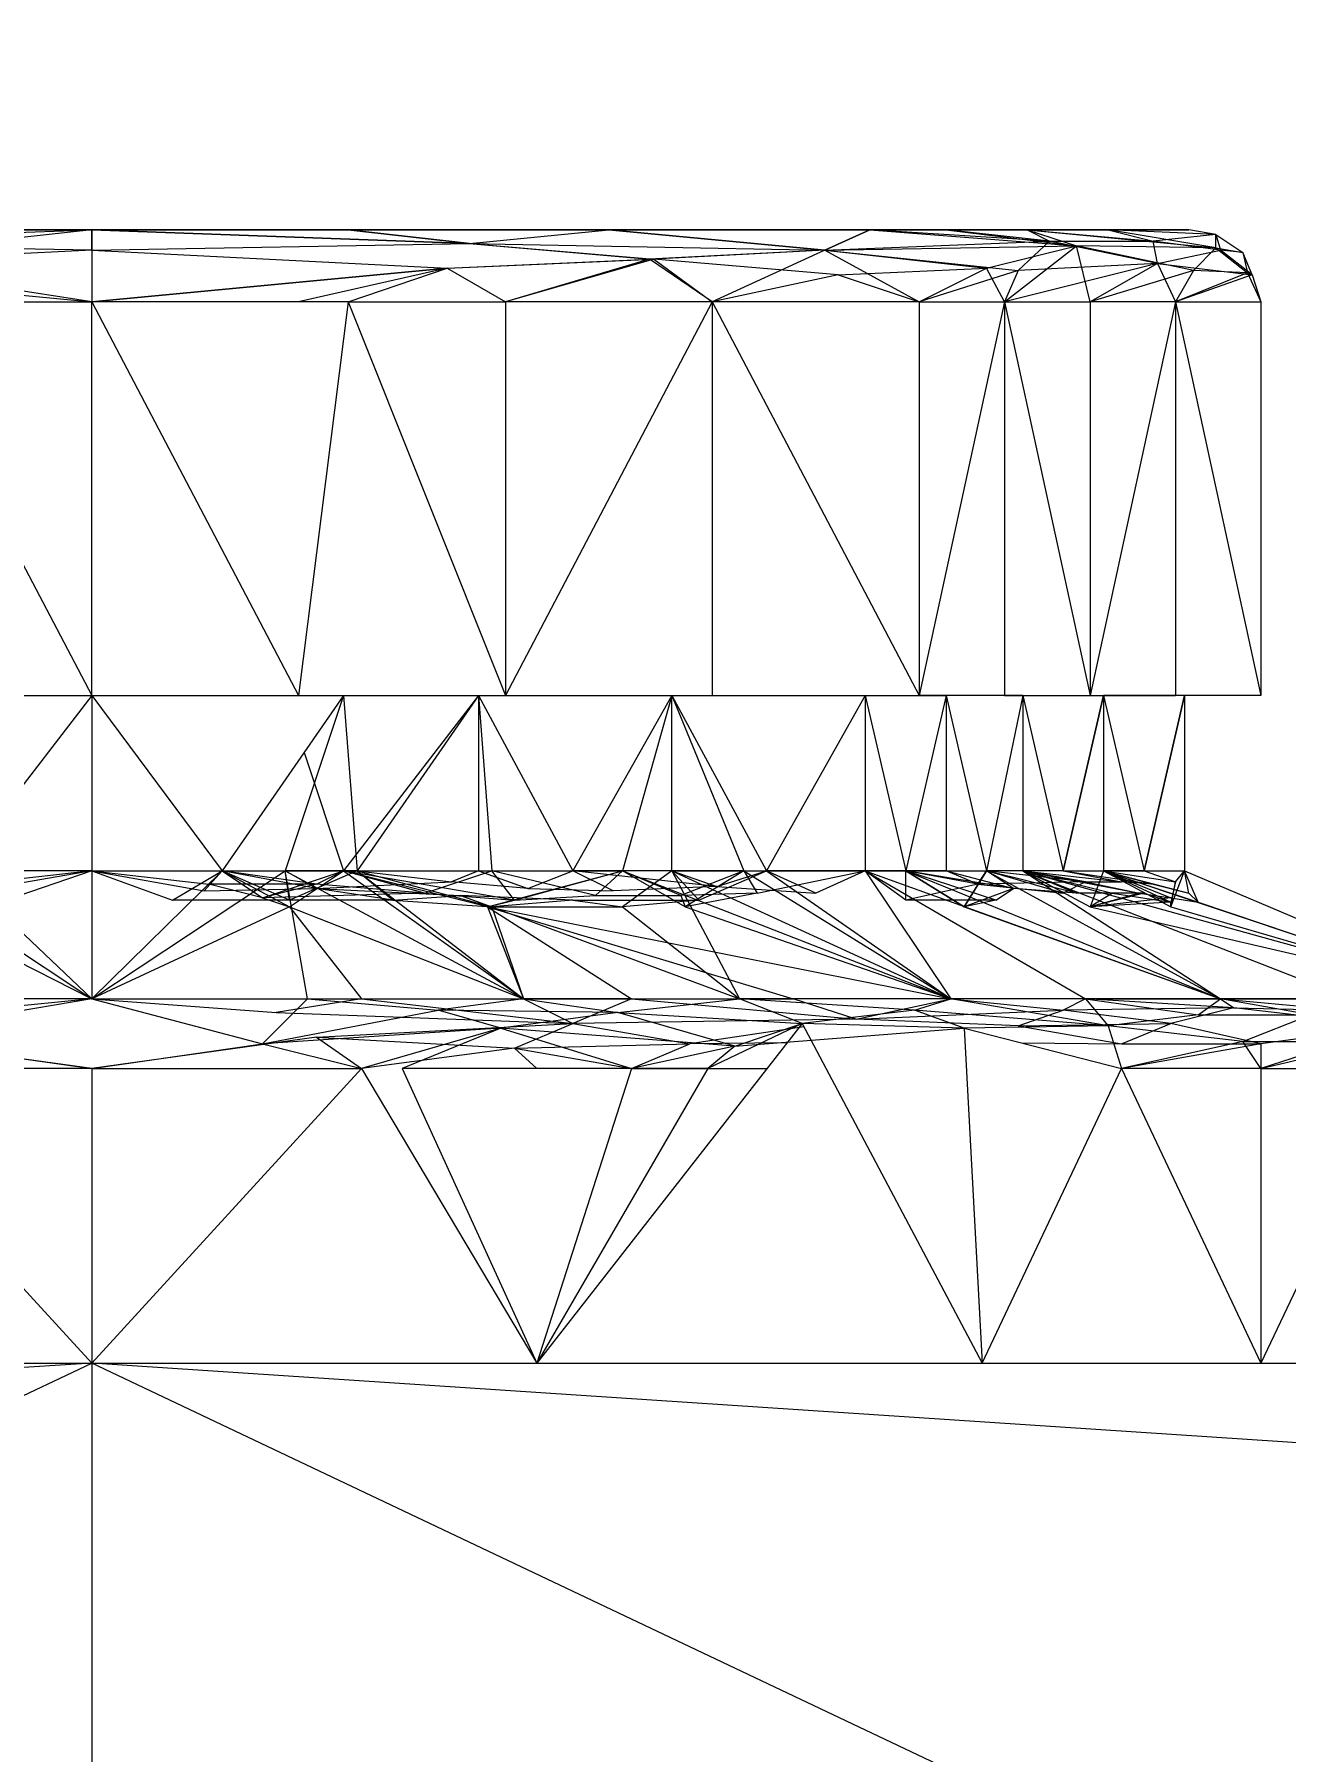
# Model space of a CAD drawing. Header units: inches. Extents: x 21806 to 26875, y -23174 to -20350.
# Drawn here: x 25503.502 to 25504.317, y -22400.384 to -22399.266 of the extents above; entities that cross this region are included whole.
import ezdxf

# ---------------------------------------------------------------- set-up
doc = ezdxf.new("R2010")
doc.units = ezdxf.units.IN
doc.header["$MEASUREMENT"] = 0
for name, color, linetype, lineweight in [('A-ANNO-DIMS', 211, 'Continuous', 9), ('A-ANNO-DIMS-128', 211, 'Continuous', 9), ('A-GENM', 13, 'Continuous', 9)]:
    doc.layers.add(name, color=color, linetype=linetype, lineweight=lineweight)
doc.styles.add('Arial', font='arial.ttf', dxfattribs={"height": 11.802395})
doc.dimstyles.new('Linear_-_3_32__Arial_3', dxfattribs={"dimscale": 12, "dimtxt": 12, "dimasz": 1.333333, "dimexe": 1, "dimexo": 0.666667, "dimgap": 0.666667, "dimtad": 1, "dimdec": 0, "dimzin": 1, "dimdsep": 46, "dimlunit": 4, "dimtxsty": 'Arial', "dimblk1": 'OBLIQUE', "dimblk2": 'OBLIQUE', "dimsah": 1, "dimcen": 0.09, "dimdle": 1, "dimazin": 0, "dimtfac": 1, "dimtdec": 4, "dimtix": 1, "dimtmove": 0, "dimatfit": 3, "dimfxl": 1, "dimtvp": 1, "dimtfill": 1, "dimfrac": 2, "dimtolj": 1, "dimtzin": 0, "dimarcsym": 2})

# ---------------------------------------------------------------- blocks, each defined once
blk = doc.blocks.new('Drinking_Founta_Floor Plan0')
at = {"layer": 'A-GENM'}
for p, q in [((7.2857, 30.9179), (8.0005, 30.9179)), ((7.3355, 30.9179), (8.0005, 30.9179)), ((8.0005, 30.9179), (7.3355, 30.9179)), ((8.0005, 30.9179), (7.3882, 30.9179)), ((8.0005, 30.9179), (7.3882, 30.9179)), ((7.4409, 30.9179), (8.0005, 30.9179)), ((8.0005, 30.9179), (7.4409, 30.9179)), ((7.4937, 30.9179), (8.0005, 30.9179)), ((7.4937, 30.9179), (8.0005, 30.9179)), ((7.6636, 30.9179), (8.0005, 30.9179)), ((8.0005, 30.9179), (7.6636, 30.9179)), ((7.7544, 30.9091), (8.0005, 30.9179)), ((8.0005, 30.9179), (7.7691, 30.893)), ((7.8306, 30.9179), (8.0005, 30.9179)), ((8.0005, 30.9179), (7.8306, 30.9179)), ((7.8306, 30.9179), (8.0005, 30.9179)), ((7.8306, 30.9179), (8.0005, 30.9179)), ((8.0005, 30.9179), (8.1675, 30.9179)), ((8.1675, 30.9179), (8.0005, 30.9179)), ((8.0005, 30.9179), (8.0005, 30.9047)), ((8.0005, 30.9179), (8.2466, 30.9091)), ((8.0005, 30.9047), (8.0005, 30.9179)), ((8.6099, 30.9179), (8.0005, 30.9179)), ((8.1675, 30.9179), (8.0005, 30.9179)), ((8.2466, 30.9091), (8.0005, 30.9179)), ((8.3374, 30.9179), (8.0005, 30.9179)), ((8.5073, 30.9179), (8.0005, 30.9179)), ((8.1675, 30.9179), (8.0005, 30.9179)), ((8.5571, 30.9179), (8.0005, 30.9179)), ((8.6099, 30.9179), (8.0005, 30.9179)), ((8.6626, 30.9179), (8.0005, 30.9179)), ((8.0005, 30.9179), (8.5073, 30.9179)), ((8.0005, 30.9179), (8.5571, 30.9179)), ((8.0005, 30.9179), (8.7153, 30.9179)), ((8.0005, 30.9179), (8.3374, 30.9179)), ((8.0005, 30.9179), (8.6626, 30.9179)), ((8.1675, 30.9179), (8.3374, 30.9179)), ((8.1675, 30.9179), (8.3374, 30.9179)), ((8.1675, 30.9179), (8.2466, 30.9091)), ((8.2466, 30.9091), (8.1675, 30.9179)), ((8.2466, 30.9091), (8.3374, 30.9179)), ((8.2466, 30.9091), (8.3374, 30.9179)), ((8.3374, 30.9179), (8.5073, 30.9179)), ((8.5073, 30.9179), (8.3374, 30.9179)), ((8.3374, 30.9179), (8.478, 30.9047)), ((8.478, 30.9047), (8.3374, 30.9179)), ((8.5073, 30.9179), (8.478, 30.9047)), ((8.478, 30.9047), (8.5073, 30.9179)), ((8.5073, 30.9179), (8.5571, 30.9179)), ((8.5073, 30.9179), (8.5571, 30.9179)), ((8.5073, 30.9179), (8.6421, 30.9076)), ((8.6245, 30.9105), (8.5073, 30.9179)), ((8.6099, 30.9179), (8.5571, 30.9179)), ((8.6099, 30.9179), (8.5571, 30.9179)), ((8.5571, 30.9179), (8.6421, 30.9076)), ((8.6245, 30.9105), (8.5571, 30.9179)), ((8.6099, 30.9179), (8.6626, 30.9179)), ((8.6099, 30.9179), (8.6626, 30.9179)), ((8.6099, 30.9179), (8.7329, 30.9061)), ((8.6099, 30.9179), (8.6421, 30.9076)), ((8.6099, 30.9179), (8.6245, 30.9105)), ((8.6099, 30.9179), (8.6919, 30.9105)), ((8.7329, 30.9149), (8.6626, 30.9179)), ((8.7153, 30.9179), (8.6626, 30.9179)), ((8.6626, 30.9179), (8.7153, 30.9179)), ((8.7329, 30.9061), (8.6626, 30.9179)), ((8.7329, 30.9149), (8.6626, 30.9179)), ((8.6626, 30.9179), (8.6919, 30.9105)), ((8.7329, 30.9149), (8.6919, 30.9105)), ((8.7329, 30.9149), (8.7153, 30.9179)), ((8.7329, 30.9149), (8.7505, 30.9032)), ((8.7329, 30.9061), (8.7329, 30.9149)), ((8.7329, 30.9149), (8.7359, 30.9047)), ((8.0005, 30.9047), (7.7544, 30.9091)), ((8.0005, 30.871), (7.7544, 30.9091)), ((8.0005, 30.9047), (7.7691, 30.893)), ((8.0005, 30.9047), (8.2466, 30.9091)), ((8.0005, 30.9047), (8.2466, 30.9091)), ((8.0005, 30.9047), (8.232, 30.893)), ((8.0005, 30.9047), (8.232, 30.893)), ((8.0005, 30.9047), (8.0005, 30.871)), ((8.0005, 30.9047), (8.0005, 30.871)), ((8.2466, 30.9091), (8.3638, 30.8988)), ((8.2466, 30.9091), (8.3667, 30.8988)), ((8.2466, 30.9091), (8.478, 30.9047)), ((8.2466, 30.9091), (8.478, 30.9047)), ((8.478, 30.9047), (8.3638, 30.8988)), ((8.478, 30.9047), (8.3667, 30.8988)), ((8.478, 30.9047), (8.4048, 30.871)), ((8.478, 30.9047), (8.6245, 30.9105)), ((8.478, 30.9047), (8.6421, 30.9076)), ((8.478, 30.9047), (8.5835, 30.893)), ((8.478, 30.9047), (8.604, 30.8915)), ((8.478, 30.9047), (8.5396, 30.871)), ((8.5835, 30.893), (8.6421, 30.9076)), ((8.5952, 30.871), (8.6421, 30.9076)), ((8.604, 30.8915), (8.6245, 30.9105)), ((8.6948, 30.8959), (8.6245, 30.9105)), ((8.6245, 30.9105), (8.6919, 30.9105)), ((8.7329, 30.9061), (8.6421, 30.9076)), ((8.7183, 30.8915), (8.6421, 30.9076)), ((8.6509, 30.871), (8.6421, 30.9076)), ((8.6948, 30.8959), (8.6919, 30.9105)), ((8.7359, 30.9047), (8.6919, 30.9105)), ((8.6948, 30.8959), (8.7359, 30.9047)), ((8.7329, 30.9061), (8.7183, 30.8915)), ((8.7329, 30.9061), (8.7505, 30.9032)), ((8.7329, 30.9061), (8.7534, 30.89)), ((8.7564, 30.8886), (8.7359, 30.9047)), ((8.7505, 30.9032), (8.7359, 30.9047)), ((8.7564, 30.8886), (8.7505, 30.9032)), ((8.7505, 30.9032), (8.7534, 30.89)), ((7.7691, 30.893), (8.0005, 30.871)), ((8.0005, 30.871), (8.232, 30.893)), ((8.232, 30.893), (8.0005, 30.871)), ((8.232, 30.893), (8.1353, 30.871)), ((8.1675, 30.871), (8.232, 30.893)), ((8.1675, 30.871), (8.232, 30.893)), ((8.232, 30.893), (8.3667, 30.8988)), ((8.232, 30.893), (8.3638, 30.8988)), ((8.232, 30.893), (8.27, 30.871)), ((8.232, 30.893), (8.27, 30.871)), ((8.3638, 30.8988), (8.27, 30.871)), ((8.3667, 30.8988), (8.27, 30.871)), ((8.4048, 30.871), (8.3638, 30.8988)), ((8.4868, 30.8886), (8.3667, 30.8988)), ((8.3667, 30.8988), (8.4048, 30.871)), ((8.4868, 30.8886), (8.5835, 30.893)), ((8.5396, 30.871), (8.5835, 30.893)), ((8.604, 30.8915), (8.5396, 30.871)), ((8.5952, 30.871), (8.5835, 30.893)), ((8.6948, 30.8959), (8.5952, 30.871)), ((8.604, 30.8915), (8.5952, 30.871)), ((8.6948, 30.8959), (8.604, 30.8915)), ((8.6948, 30.8959), (8.6509, 30.871)), ((8.7183, 30.8915), (8.6509, 30.871)), ((8.6948, 30.8959), (8.7564, 30.8886)), ((8.6948, 30.8959), (8.7066, 30.871)), ((8.7183, 30.8915), (8.7066, 30.871)), ((8.7534, 30.89), (8.7183, 30.8915)), ((8.4868, 30.8886), (8.4048, 30.871)), ((8.4868, 30.8886), (8.5396, 30.871)), ((8.7534, 30.89), (8.7066, 30.871)), ((8.7564, 30.8886), (8.7066, 30.871)), ((8.7564, 30.8886), (8.7534, 30.89)), ((8.7534, 30.89), (8.7622, 30.871)), ((8.7564, 30.8886), (8.7622, 30.871)), ((7.8657, 30.871), (8.0005, 30.6146)), ((7.8657, 30.871), (8.0005, 30.871)), ((8.1675, 30.871), (8.0005, 30.871)), ((8.0005, 30.6146), (8.0005, 30.871)), ((8.0005, 30.871), (8.1353, 30.6146)), ((8.1675, 30.871), (8.1353, 30.6146)), ((8.1675, 30.871), (8.27, 30.871)), ((8.1675, 30.871), (8.27, 30.6146)), ((8.4048, 30.871), (8.27, 30.871)), ((8.4048, 30.871), (8.27, 30.6146)), ((8.27, 30.871), (8.27, 30.6146)), ((8.5396, 30.871), (8.4048, 30.871)), ((8.4048, 30.871), (8.4048, 30.6146)), ((8.4048, 30.871), (8.5396, 30.6146)), ((8.5396, 30.871), (8.5952, 30.871)), ((8.5396, 30.871), (8.5396, 30.6146)), ((8.5952, 30.871), (8.5396, 30.6146)), ((8.5952, 30.871), (8.6509, 30.871)), ((8.5952, 30.871), (8.5952, 30.6146)), ((8.5952, 30.871), (8.6509, 30.6146)), ((8.7066, 30.871), (8.6509, 30.871)), ((8.7066, 30.871), (8.6509, 30.6146)), ((8.6509, 30.871), (8.6509, 30.6146)), ((8.7066, 30.871), (8.7622, 30.871)), ((8.7066, 30.871), (8.7622, 30.6146)), ((8.7066, 30.871), (8.7066, 30.6146)), ((8.7622, 30.871), (8.7622, 30.6146)), ((7.8306, 30.6146), (8.0005, 30.6146)), ((8.0005, 30.6146), (7.9126, 30.5004)), ((8.0005, 30.6146), (8.1353, 30.6146)), ((8.0005, 30.6146), (8.0005, 30.5004)), ((8.0005, 30.6146), (8.0005, 30.5004)), ((8.0005, 30.6146), (8.0855, 30.5004)), ((8.1646, 30.6146), (8.0855, 30.5004)), ((8.1646, 30.6146), (8.1265, 30.5004)), ((8.1353, 30.6146), (8.27, 30.6146)), ((8.1646, 30.6146), (8.1734, 30.5004)), ((8.2525, 30.6146), (8.1646, 30.5004)), ((8.2525, 30.6146), (8.1734, 30.5004)), ((8.2525, 30.6146), (8.2525, 30.5004)), ((8.2525, 30.6146), (8.314, 30.5004)), ((8.2525, 30.6146), (8.2612, 30.5004)), ((8.27, 30.6146), (8.4048, 30.6146)), ((8.3784, 30.6146), (8.314, 30.5004)), ((8.3784, 30.6146), (8.3462, 30.5004)), ((8.3784, 30.6146), (8.4253, 30.5004)), ((8.3784, 30.5004), (8.3784, 30.6146)), ((8.3784, 30.6146), (8.44, 30.5004)), ((8.4048, 30.6146), (8.5396, 30.6146)), ((8.5044, 30.6146), (8.44, 30.5004)), ((8.5044, 30.6146), (8.5571, 30.6146)), ((8.5044, 30.6146), (8.5308, 30.5004)), ((8.5044, 30.6146), (8.5044, 30.5004)), ((8.5044, 30.6146), (8.5044, 30.5004)), ((8.5044, 30.6146), (8.5308, 30.5004)), ((8.5571, 30.6146), (8.5308, 30.5004)), ((8.5571, 30.6146), (8.5308, 30.5004)), ((8.5952, 30.6146), (8.5396, 30.6146)), ((8.607, 30.6146), (8.5571, 30.6146)), ((8.5571, 30.6146), (8.5571, 30.5004)), ((8.5571, 30.6146), (8.5835, 30.5004)), ((8.5571, 30.6146), (8.5571, 30.5004)), ((8.5571, 30.6146), (8.5835, 30.5004)), ((8.607, 30.6146), (8.5835, 30.5004)), ((8.607, 30.6146), (8.5835, 30.5004)), ((8.5952, 30.6146), (8.6509, 30.6146)), ((8.607, 30.6146), (8.6597, 30.6146)), ((8.607, 30.6146), (8.6333, 30.5004)), ((8.607, 30.6146), (8.607, 30.5004)), ((8.607, 30.6146), (8.6333, 30.5004)), ((8.607, 30.6146), (8.607, 30.5004)), ((8.6597, 30.6146), (8.6333, 30.5004)), ((8.6333, 30.5004), (8.6597, 30.6146)), ((8.6509, 30.6146), (8.7066, 30.6146)), ((8.7124, 30.6146), (8.6597, 30.6146)), ((8.6597, 30.6146), (8.6597, 30.5004)), ((8.6597, 30.6146), (8.6861, 30.5004)), ((8.6597, 30.6146), (8.6861, 30.5004)), ((8.6597, 30.6146), (8.6597, 30.5004)), ((8.6861, 30.5004), (8.7124, 30.6146)), ((8.7124, 30.6146), (8.6861, 30.5004)), ((8.7622, 30.6146), (8.7066, 30.6146)), ((8.7622, 30.6146), (8.7066, 30.6146)), ((8.7124, 30.6146), (8.7124, 30.5004)), ((8.1389, 30.5775), (8.1646, 30.5004)), ((7.8745, 30.5004), (8.0005, 30.4169)), ((8.0005, 30.5004), (7.9126, 30.5004)), ((8.0005, 30.5004), (7.9126, 30.5004)), ((8.0005, 30.5004), (7.9126, 30.5004)), ((7.9126, 30.5004), (8.0005, 30.4169)), ((8.0005, 30.5004), (7.9126, 30.5004)), ((7.9126, 30.5004), (8.0005, 30.4169)), ((8.0005, 30.5004), (7.9243, 30.4916)), ((8.0005, 30.5004), (7.9243, 30.4872)), ((8.0005, 30.5004), (7.9448, 30.4813)), ((8.0005, 30.5004), (8.0737, 30.4872)), ((8.0005, 30.5004), (8.0532, 30.4813)), ((8.0005, 30.5004), (8.0855, 30.5004)), ((8.0005, 30.5004), (8.0767, 30.4916)), ((8.0005, 30.5004), (8.0855, 30.5004)), ((8.0005, 30.5004), (8.0855, 30.5004)), ((8.0005, 30.5004), (8.0005, 30.4169)), ((8.0005, 30.5004), (8.0855, 30.5004)), ((8.0005, 30.5004), (8.0005, 30.4169)), ((8.0855, 30.5004), (8.0005, 30.4169)), ((8.0005, 30.4169), (8.0855, 30.5004)), ((8.0005, 30.4169), (8.1265, 30.5004)), ((8.0532, 30.4813), (8.0855, 30.5004)), ((8.0737, 30.4872), (8.0855, 30.5004)), ((8.0855, 30.5004), (8.0767, 30.4916)), ((8.0855, 30.5004), (8.1118, 30.4828)), ((8.0855, 30.5004), (8.1294, 30.4769)), ((8.0855, 30.5004), (8.1265, 30.5004)), ((8.147, 30.4916), (8.0855, 30.5004)), ((8.0855, 30.5004), (8.1646, 30.5004)), ((8.1294, 30.4813), (8.0855, 30.5004)), ((8.147, 30.4887), (8.0855, 30.5004)), ((8.0855, 30.5004), (8.1265, 30.5004)), ((8.1118, 30.4828), (8.1646, 30.5004)), ((8.1734, 30.5004), (8.1265, 30.5004)), ((8.1734, 30.5004), (8.1265, 30.5004)), ((8.1294, 30.4813), (8.1265, 30.5004)), ((8.147, 30.4887), (8.1265, 30.5004)), ((8.1411, 30.4169), (8.1265, 30.5004)), ((8.1265, 30.5004), (8.2818, 30.4169)), ((8.1734, 30.5004), (8.1294, 30.4813)), ((8.1294, 30.4769), (8.1646, 30.5004)), ((8.1734, 30.5004), (8.147, 30.4887)), ((8.147, 30.4916), (8.1646, 30.5004)), ((8.2759, 30.4813), (8.1646, 30.5004)), ((8.2173, 30.4857), (8.1646, 30.5004)), ((8.2173, 30.4857), (8.1646, 30.5004)), ((8.2583, 30.4769), (8.1646, 30.5004)), ((8.1646, 30.5004), (8.2612, 30.5004)), ((8.1646, 30.5004), (8.2818, 30.4169)), ((8.1734, 30.5004), (8.2612, 30.4769)), ((8.1734, 30.5004), (8.2525, 30.5004)), ((8.1734, 30.5004), (8.1968, 30.4813)), ((8.1734, 30.5004), (8.2349, 30.4931)), ((8.1734, 30.5004), (8.2818, 30.4169)), ((8.2173, 30.4857), (8.2612, 30.5004)), ((8.2525, 30.5004), (8.2349, 30.4931)), ((8.2525, 30.5004), (8.2847, 30.4887)), ((8.2525, 30.5004), (8.314, 30.5004)), ((8.2583, 30.4769), (8.3462, 30.5004)), ((8.2759, 30.4813), (8.2612, 30.5004)), ((8.3286, 30.4843), (8.2612, 30.5004)), ((8.2612, 30.5004), (8.3462, 30.5004)), ((8.2759, 30.4813), (8.3462, 30.5004)), ((8.2847, 30.4887), (8.314, 30.5004)), ((8.3784, 30.5004), (8.314, 30.5004)), ((8.4077, 30.4901), (8.314, 30.5004)), ((8.3403, 30.4872), (8.314, 30.5004)), ((8.3286, 30.4843), (8.3462, 30.5004)), ((8.3286, 30.4843), (8.3462, 30.5004)), ((8.3784, 30.5004), (8.3462, 30.4769)), ((8.3843, 30.4843), (8.3462, 30.5004)), ((8.3872, 30.4769), (8.3462, 30.5004)), ((8.3462, 30.5004), (8.5601, 30.4169)), ((8.4253, 30.5004), (8.3462, 30.5004)), ((8.3843, 30.4843), (8.3462, 30.5004)), ((8.3784, 30.5004), (8.44, 30.5004)), ((8.3784, 30.5004), (8.4077, 30.4901)), ((8.3784, 30.5004), (8.396, 30.4813)), ((8.3784, 30.5004), (8.44, 30.5004)), ((8.3784, 30.5004), (8.5601, 30.4169)), ((8.3784, 30.5004), (8.4224, 30.4169)), ((8.4253, 30.5004), (8.3843, 30.4843)), ((8.4253, 30.5004), (8.3872, 30.4769)), ((8.396, 30.4813), (8.44, 30.5004)), ((8.4077, 30.4901), (8.44, 30.5004)), ((8.4253, 30.5004), (8.5044, 30.5004)), ((8.4253, 30.5004), (8.5044, 30.5004)), ((8.4253, 30.5004), (8.4341, 30.4857)), ((8.4253, 30.5004), (8.5601, 30.4169)), ((8.4341, 30.4857), (8.5044, 30.5004)), ((8.5044, 30.5004), (8.44, 30.5004)), ((8.5044, 30.5004), (8.44, 30.5004)), ((8.4722, 30.4857), (8.44, 30.5004)), ((8.44, 30.5004), (8.5601, 30.4169)), ((8.5044, 30.5004), (8.4722, 30.4857)), ((8.5308, 30.4813), (8.5044, 30.5004)), ((8.5308, 30.5004), (8.5044, 30.5004)), ((8.5044, 30.5004), (8.648, 30.4169)), ((8.5044, 30.5004), (8.5308, 30.5004)), ((8.5044, 30.5004), (8.5601, 30.4169)), ((8.5044, 30.5004), (8.7359, 30.4169)), ((8.5308, 30.5004), (8.5044, 30.5004)), ((8.5044, 30.5004), (8.7359, 30.4169)), ((8.5044, 30.5004), (8.648, 30.4169)), ((8.5044, 30.5004), (8.5601, 30.4169)), ((8.5894, 30.4813), (8.5308, 30.5004)), ((8.5777, 30.4916), (8.5308, 30.5004)), ((8.6011, 30.4887), (8.5308, 30.5004)), ((8.5894, 30.4813), (8.5308, 30.5004)), ((8.5777, 30.4916), (8.5308, 30.5004)), ((8.5308, 30.5004), (8.5689, 30.4769)), ((8.5308, 30.5004), (8.7359, 30.4169)), ((8.5308, 30.4813), (8.5308, 30.5004)), ((8.5689, 30.4769), (8.5308, 30.5004)), ((8.5308, 30.5004), (8.7359, 30.4169)), ((8.5571, 30.5004), (8.5308, 30.5004)), ((8.5308, 30.4813), (8.5308, 30.5004)), ((8.5308, 30.5004), (8.5571, 30.5004)), ((8.5571, 30.5004), (8.6011, 30.4887)), ((8.5571, 30.5004), (8.5835, 30.5004)), ((8.5777, 30.4916), (8.5571, 30.5004)), ((8.5571, 30.5004), (8.5835, 30.5004)), ((8.5835, 30.5004), (8.5689, 30.4769)), ((8.5689, 30.4769), (8.5835, 30.5004)), ((8.5777, 30.4916), (8.5835, 30.5004)), ((8.5777, 30.4916), (8.5835, 30.5004)), ((8.607, 30.5004), (8.5835, 30.5004)), ((8.607, 30.5004), (8.5835, 30.5004)), ((8.607, 30.5004), (8.5835, 30.5004)), ((8.648, 30.4931), (8.5835, 30.5004)), ((8.648, 30.4931), (8.5835, 30.5004)), ((8.607, 30.5004), (8.5835, 30.5004)), ((8.6421, 30.4857), (8.5835, 30.5004)), ((8.6421, 30.4857), (8.5835, 30.5004)), ((8.6333, 30.4857), (8.5835, 30.5004)), ((8.6011, 30.4887), (8.5835, 30.5004)), ((8.6011, 30.4887), (8.5835, 30.5004)), ((8.5835, 30.5004), (8.7359, 30.4169)), ((8.5835, 30.5004), (8.7359, 30.4169)), ((8.6333, 30.5004), (8.607, 30.5004)), ((8.607, 30.5004), (8.6509, 30.4769)), ((8.607, 30.5004), (8.6655, 30.4857)), ((8.607, 30.5004), (8.6655, 30.4857)), ((8.607, 30.5004), (8.6509, 30.4769)), ((8.607, 30.5004), (8.9087, 30.4169)), ((8.648, 30.4931), (8.607, 30.5004)), ((8.607, 30.5004), (8.6509, 30.4769)), ((8.607, 30.5004), (8.9087, 30.4169)), ((8.6333, 30.5004), (8.607, 30.5004)), ((8.607, 30.5004), (8.6421, 30.4857)), ((8.607, 30.5004), (8.6421, 30.4857)), ((8.607, 30.5004), (8.8208, 30.4169)), ((8.607, 30.5004), (8.7359, 30.4169)), ((8.648, 30.4931), (8.607, 30.5004)), ((8.607, 30.5004), (8.6831, 30.4857)), ((8.607, 30.5004), (8.6714, 30.4931)), ((8.607, 30.5004), (8.7359, 30.4169)), ((8.607, 30.5004), (8.8208, 30.4169)), ((8.6333, 30.5004), (8.6597, 30.5004)), ((8.6333, 30.5004), (8.6597, 30.5004)), ((8.6333, 30.5004), (8.6919, 30.4916)), ((8.6333, 30.5004), (8.6714, 30.4931)), ((8.6597, 30.5004), (8.6509, 30.4769)), ((8.6597, 30.5004), (8.6509, 30.4769)), ((8.6597, 30.5004), (8.6509, 30.4769)), ((8.6597, 30.5004), (8.6861, 30.5004)), ((8.6597, 30.5004), (8.7036, 30.4828)), ((8.6597, 30.5004), (8.7153, 30.4857)), ((8.6861, 30.5004), (8.6597, 30.5004)), ((8.6597, 30.5004), (8.7036, 30.4769)), ((8.6597, 30.5004), (8.7212, 30.4799)), ((8.6597, 30.5004), (8.9087, 30.4169)), ((8.6597, 30.5004), (8.9087, 30.4169)), ((8.6597, 30.5004), (8.7036, 30.4769)), ((8.6597, 30.5004), (8.7066, 30.4931)), ((8.6597, 30.5004), (8.7036, 30.4799)), ((8.6597, 30.5004), (8.9087, 30.4169)), ((8.6597, 30.5004), (8.9087, 30.4169)), ((8.6597, 30.5004), (8.6919, 30.4916)), ((8.6597, 30.5004), (8.9087, 30.4169)), ((8.6597, 30.5004), (8.7036, 30.4799)), ((8.6597, 30.5004), (8.9087, 30.4169)), ((8.6861, 30.5004), (8.7124, 30.5004)), ((8.6861, 30.5004), (8.7066, 30.4931)), ((8.6861, 30.5004), (8.7124, 30.5004)), ((8.7036, 30.4769), (8.7124, 30.5004)), ((8.7066, 30.4931), (8.7124, 30.5004)), ((8.7153, 30.4857), (8.7124, 30.5004)), ((8.7124, 30.5004), (8.9087, 30.4169)), ((8.7212, 30.4799), (8.7124, 30.5004)), ((7.854, 30.4916), (8.0005, 30.4169)), ((8.0737, 30.4872), (8.147, 30.4887)), ((8.1118, 30.4828), (8.0767, 30.4916)), ((8.147, 30.4916), (8.0767, 30.4916)), ((8.147, 30.4916), (8.1118, 30.4828)), ((8.147, 30.4887), (8.2349, 30.4931)), ((8.2173, 30.4857), (8.147, 30.4916)), ((8.1968, 30.4813), (8.147, 30.4887)), ((8.147, 30.4887), (8.2407, 30.4843)), ((8.2847, 30.4887), (8.2349, 30.4931)), ((8.2847, 30.4887), (8.3403, 30.4872)), ((8.4077, 30.4901), (8.3403, 30.4872)), ((8.4077, 30.4901), (8.4722, 30.4857)), ((8.5777, 30.4916), (8.5308, 30.4813)), ((8.5777, 30.4916), (8.5689, 30.4769)), ((8.6011, 30.4887), (8.5689, 30.4769)), ((8.648, 30.4931), (8.5777, 30.4916)), ((8.5777, 30.4916), (8.6333, 30.4857)), ((8.5894, 30.4813), (8.6011, 30.4887)), ((8.6421, 30.4857), (8.6011, 30.4887)), ((8.648, 30.4931), (8.6333, 30.4857)), ((8.648, 30.4931), (8.6831, 30.4857)), ((8.648, 30.4931), (8.6714, 30.4931)), ((8.6919, 30.4916), (8.6714, 30.4931)), ((8.6919, 30.4916), (8.7153, 30.4857)), ((8.7036, 30.4769), (8.7066, 30.4931)), ((8.7066, 30.4931), (8.7036, 30.4799)), ((8.1294, 30.4813), (8.0532, 30.4813)), ((8.2173, 30.4857), (8.1118, 30.4828)), ((8.1118, 30.4828), (8.1294, 30.4769)), ((8.1968, 30.4813), (8.1294, 30.4813)), ((8.1968, 30.4813), (8.2407, 30.4843)), ((8.1968, 30.4813), (8.2612, 30.4769)), ((8.2173, 30.4857), (8.2759, 30.4813)), ((8.314, 30.4813), (8.2407, 30.4843)), ((8.2407, 30.4843), (8.2612, 30.4769)), ((8.2583, 30.4769), (8.2759, 30.4813)), ((8.314, 30.4813), (8.2612, 30.4769)), ((8.2759, 30.4813), (8.3286, 30.4843)), ((8.314, 30.4813), (8.396, 30.4813)), ((8.314, 30.4813), (8.3462, 30.4769)), ((8.3286, 30.4843), (8.3843, 30.4843)), ((8.396, 30.4813), (8.3462, 30.4769)), ((8.4341, 30.4857), (8.3843, 30.4843)), ((8.3843, 30.4843), (8.3872, 30.4769)), ((8.4341, 30.4857), (8.3872, 30.4769)), ((8.5894, 30.4813), (8.5308, 30.4813)), ((8.5894, 30.4813), (8.5689, 30.4769)), ((8.6655, 30.4857), (8.6421, 30.4857)), ((8.6861, 30.4857), (8.6509, 30.4769)), ((8.6655, 30.4857), (8.6509, 30.4769)), ((8.6655, 30.4857), (8.6509, 30.4769)), ((8.6831, 30.4857), (8.6509, 30.4769)), ((8.7036, 30.4828), (8.6509, 30.4769)), ((8.7036, 30.4799), (8.6509, 30.4769)), ((8.7036, 30.4799), (8.6509, 30.4769)), ((8.6861, 30.4857), (8.6655, 30.4857)), ((8.6655, 30.4857), (8.7036, 30.4799)), ((8.6831, 30.4857), (8.7036, 30.4828)), ((8.6861, 30.4857), (8.7036, 30.4799)), ((8.7036, 30.4828), (8.7212, 30.4799)), ((8.7036, 30.4769), (8.7036, 30.4799)), ((8.7153, 30.4857), (8.7212, 30.4799)), ((8.7212, 30.4799), (8.9087, 30.4169)), ((8.1294, 30.4769), (8.0005, 30.4169)), ((8.1294, 30.4769), (8.1763, 30.4169)), ((8.1294, 30.4769), (8.2818, 30.4169)), ((8.2583, 30.4769), (8.3521, 30.4169)), ((8.2583, 30.4769), (8.2818, 30.4169)), ((8.2583, 30.4769), (8.5601, 30.4169)), ((8.2583, 30.4769), (8.4575, 30.4169)), ((8.2612, 30.4769), (8.3462, 30.4769)), ((8.2612, 30.4769), (8.2818, 30.4169)), ((8.2612, 30.4769), (8.4224, 30.4169)), ((8.3462, 30.4769), (8.4224, 30.4169)), ((8.3872, 30.4769), (8.5601, 30.4169)), ((8.5689, 30.4769), (8.7359, 30.4169)), ((8.5689, 30.4769), (8.7359, 30.4169)), ((8.6509, 30.4769), (8.9087, 30.4169)), ((8.6509, 30.4769), (8.9087, 30.4169)), ((8.7036, 30.4769), (8.9087, 30.4169)), ((8.0005, 30.4169), (7.8247, 30.4169)), ((8.0005, 30.4169), (7.854, 30.392)), ((8.0005, 30.4169), (7.8599, 30.4169)), ((8.0005, 30.4169), (7.8687, 30.4037)), ((8.0005, 30.4169), (8.1118, 30.3876)), ((8.0005, 30.4169), (8.1206, 30.4081)), ((8.0005, 30.4169), (8.1411, 30.4169)), ((8.0005, 30.4169), (8.1763, 30.4169)), ((8.1411, 30.4169), (8.1118, 30.3876)), ((8.1763, 30.4169), (8.1206, 30.4081)), ((8.1411, 30.4169), (8.2818, 30.4169)), ((8.1411, 30.4169), (8.2261, 30.4096)), ((8.1763, 30.4169), (8.2818, 30.4169)), ((8.1763, 30.4169), (8.314, 30.4008)), ((8.2818, 30.4169), (8.2261, 30.4096)), ((8.2818, 30.4169), (8.3433, 30.4081)), ((8.2818, 30.4169), (8.4224, 30.4169)), ((8.3521, 30.4169), (8.2818, 30.4169)), ((8.2818, 30.4169), (8.314, 30.4008)), ((8.3521, 30.4169), (8.314, 30.4008)), ((8.3433, 30.4081), (8.4224, 30.4169)), ((8.3521, 30.4169), (8.4986, 30.4037)), ((8.3521, 30.4169), (8.4575, 30.4169)), ((8.5366, 30.4096), (8.4224, 30.4169)), ((8.5601, 30.4169), (8.4224, 30.4169)), ((8.4634, 30.4008), (8.4224, 30.4169)), ((8.4986, 30.4037), (8.4575, 30.4169)), ((8.5601, 30.4169), (8.4575, 30.4169)), ((8.4986, 30.4037), (8.5601, 30.4169)), ((8.5366, 30.4096), (8.5601, 30.4169)), ((8.648, 30.4169), (8.5601, 30.4169)), ((8.648, 30.4169), (8.5601, 30.4169)), ((8.5601, 30.4169), (8.6333, 30.4096)), ((8.6626, 30.3993), (8.5601, 30.4169)), ((8.648, 30.4169), (8.6333, 30.4096)), ((8.7446, 30.411), (8.6333, 30.4096)), ((8.648, 30.4169), (8.7212, 30.4066)), ((8.648, 30.4169), (8.6626, 30.3993)), ((8.648, 30.4169), (8.7359, 30.4169)), ((8.7359, 30.4169), (8.648, 30.4169)), ((8.7446, 30.411), (8.648, 30.4169)), ((8.7446, 30.411), (8.7036, 30.4008)), ((8.7212, 30.4066), (8.7359, 30.4169)), ((8.7359, 30.4169), (8.8208, 30.4169)), ((8.7359, 30.4169), (8.7446, 30.411)), ((8.7359, 30.4169), (8.815, 30.4096)), ((8.8208, 30.4169), (8.7359, 30.4169)), ((8.7945, 30.4066), (8.7359, 30.4169)), ((8.8472, 30.3993), (8.7446, 30.411)), ((8.7446, 30.411), (8.815, 30.4096)), ((8.1118, 30.3876), (8.2261, 30.4096)), ((8.1206, 30.4081), (8.314, 30.4008)), ((8.147, 30.392), (8.314, 30.4008)), ((8.3433, 30.4081), (8.2261, 30.4096)), ((8.2671, 30.3978), (8.2261, 30.4096)), ((8.3433, 30.4081), (8.2671, 30.3978)), ((8.2759, 30.3847), (8.314, 30.4008)), ((8.4634, 30.4008), (8.2905, 30.1796)), ((8.4986, 30.4037), (8.314, 30.4008)), ((8.314, 30.4008), (8.3902, 30.3876)), ((8.4195, 30.3861), (8.3433, 30.4081)), ((8.3433, 30.4081), (8.4634, 30.4008)), ((8.4634, 30.4008), (8.4019, 30.3715)), ((8.4195, 30.3861), (8.4634, 30.4008)), ((8.4195, 30.3861), (8.4634, 30.4008)), ((8.5366, 30.4096), (8.4634, 30.4008)), ((8.5689, 30.3978), (8.4634, 30.4008)), ((8.5689, 30.3978), (8.4634, 30.4008)), ((8.4634, 30.4008), (8.5806, 30.1796)), ((8.4986, 30.4037), (8.6333, 30.4096)), ((8.604, 30.3993), (8.4986, 30.4037)), ((8.6626, 30.3993), (8.5366, 30.4096)), ((8.5689, 30.3978), (8.5366, 30.4096)), ((8.6626, 30.3993), (8.5689, 30.3978)), ((8.604, 30.3993), (8.6333, 30.4096)), ((8.604, 30.3993), (8.7036, 30.4008)), ((8.604, 30.3993), (8.6714, 30.3876)), ((8.7036, 30.4008), (8.6333, 30.4096)), ((8.7212, 30.4066), (8.6626, 30.3993)), ((8.7505, 30.3891), (8.6626, 30.3993)), ((8.6626, 30.3993), (8.6714, 30.3715)), ((8.6714, 30.3876), (8.7036, 30.4008)), ((8.7622, 30.3876), (8.7036, 30.4008)), ((8.7212, 30.4066), (8.7945, 30.4066)), ((8.7505, 30.3891), (8.7945, 30.4066)), ((8.8472, 30.3993), (8.7622, 30.3876)), ((8.8472, 30.3993), (8.7622, 30.3715)), ((8.0005, 30.3715), (7.854, 30.392)), ((8.147, 30.392), (8.0005, 30.3715)), ((8.2671, 30.3978), (8.1118, 30.3876)), ((8.147, 30.392), (8.2759, 30.3847)), ((8.147, 30.392), (8.1763, 30.3715)), ((8.2671, 30.3978), (8.1763, 30.3715)), ((8.2671, 30.3978), (8.2027, 30.3715)), ((8.4195, 30.3861), (8.2671, 30.3978)), ((8.2671, 30.3978), (8.3521, 30.3715)), ((8.4645, 30.3986), (8.3902, 30.3876)), ((8.4536, 30.3883), (8.3902, 30.3876)), ((8.4195, 30.3861), (8.5689, 30.3978)), ((8.5689, 30.3978), (8.5806, 30.1796)), ((8.5689, 30.3978), (8.6714, 30.3715)), ((8.6062, 30.3882), (8.6714, 30.3876)), ((8.7505, 30.3891), (8.6714, 30.3715)), ((8.7622, 30.3715), (8.7505, 30.3891)), ((8.7505, 30.3891), (8.8355, 30.3891)), ((8.7622, 30.3715), (8.8355, 30.3891)), ((7.8862, 30.3876), (8.0005, 30.3715)), ((8.0005, 30.3715), (8.1118, 30.3876)), ((8.1118, 30.3876), (8.1763, 30.3715)), ((8.2759, 30.3847), (8.1763, 30.3715)), ((8.2759, 30.3847), (8.3902, 30.3876)), ((8.2759, 30.3847), (8.2905, 30.3715)), ((8.2759, 30.3847), (8.3521, 30.3715)), ((8.3521, 30.3715), (8.3902, 30.3876)), ((8.4195, 30.3861), (8.3521, 30.3715)), ((8.4195, 30.3861), (8.4019, 30.3715)), ((8.6714, 30.3876), (8.7622, 30.3876)), ((8.7622, 30.3876), (8.6714, 30.3715)), ((8.7622, 30.3876), (8.7622, 30.3715)), ((8.0005, 30.3715), (7.8247, 30.3715)), ((8.0005, 30.1796), (7.8247, 30.3715)), ((8.0005, 30.3715), (8.0005, 30.1796)), ((8.0005, 30.3715), (8.1763, 30.3715)), ((8.0005, 30.1796), (8.1763, 30.3715)), ((8.1763, 30.3715), (8.2905, 30.1796)), ((8.2027, 30.3715), (8.2905, 30.1796)), ((8.3521, 30.3715), (8.2027, 30.3715)), ((8.4019, 30.3715), (8.2905, 30.1796)), ((8.3521, 30.3715), (8.2905, 30.1796)), ((8.3521, 30.3715), (8.4405, 30.3715)), ((8.4019, 30.3715), (8.3521, 30.3715)), ((8.5806, 30.1796), (8.6714, 30.3715)), ((8.7622, 30.3715), (8.6714, 30.3715)), ((8.6714, 30.3715), (8.7622, 30.1796)), ((8.7622, 30.3715), (8.853, 30.3715)), ((8.7622, 30.3715), (8.7622, 30.1796)), ((8.853, 30.3715), (8.7622, 30.1796)), ((8.0005, 30.1796), (4.605, 29.9555)), ((6.2954, 29.3725), (8.0005, 30.1796)), ((7.7105, 30.1796), (8.0005, 30.1796)), ((11.396, 29.9555), (8.0005, 30.1796)), ((8.0005, 30.1796), (8.2905, 30.1796)), ((9.7027, 29.3725), (8.0005, 30.1796)), ((8.0005, 30.1796), (8.0005, 29.4296)), ((8.2905, 30.1796), (8.5806, 30.1796)), ((8.5806, 30.1796), (8.7622, 30.1796)), ((8.7622, 30.1796), (8.9409, 30.1796))]:
    blk.add_line(p, q, dxfattribs=at)
blk = doc.blocks.new('Locker Rooms_Ryan_ifc-1-First Floor Plan')
at = {"lineweight": 9}
blk.add_blockref('Drinking_Founta_Floor Plan0', (25495.5386, -22430.3109), dxfattribs=at)
blk = doc.blocks.new('DIMBLOCK18-First Floor Plan')
at = {"layer": 'A-ANNO-DIMS-128'}
for p, q in [((25511.8902, -22302.6251), (25511.8902, -22287.777)), ((25849.6402, -22596.4122), (25849.6402, -22287.777)), ((25511.8902, -22299.777), (25849.6402, -22299.777)), ((25511.8902, -22299.777), (25511.8902, -22302.6251)), ((25849.6402, -22299.777), (25849.6402, -22596.4122))]:
    blk.add_line(p, q, dxfattribs=at)
at = {"layer": 'A-ANNO-DIMS-128', "lineweight": 50}
for p, q in [((25511.8902, -22299.777), (25519.8902, -22291.777)), ((25849.6402, -22299.777), (25857.6402, -22291.777)), ((25511.8902, -22299.777), (25503.8902, -22307.777)), ((25849.6402, -22299.777), (25841.6402, -22307.777))]:
    blk.add_line(p, q, dxfattribs=at)
at = {"layer": 'A-ANNO-DIMS-128', "color": 0, "insert": (25655.2883, -22276.4669), "char_height": 11.8024, "width": 61.144615, "attachment_point": 1, "line_spacing_factor": 0.938532, "style": 'Arial', "bg_fill": 3, "box_fill_scale": 1.25, "bg_fill_color": 0, "bg_fill_transparency": 0}
blk.add_mtext('28\' - 2"', dxfattribs=at)
blk = doc.blocks.new('_Oblique')
at = {"color": 0, "linetype": 'ByBlock', "lineweight": -2}
blk.add_line((-0.5, -0.5), (0.5, 0.5), dxfattribs=at)

msp = doc.modelspace()

# ---------------------------------------------------------------- dimensions: what is measured, and where the dimension line sits
at = {"layer": 'A-ANNO-DIMS'}
dim = msp.add_linear_dim(base=(25849.6402, -22299.777), p1=(25511.8902, -22310.6251), p2=(25849.6402, -22604.4122), dimstyle='Linear_-_3_32__Arial_3', override={"dimpost": '<>', "dimfxl": 447.644825}, dxfattribs=at)
dim.commit()
dim.dimension.update_dxf_attribs({"geometry": 'DIMBLOCK18-First Floor Plan', "text_midpoint": (25680.7652, -22285.751)})

# ---------------------------------------------------------------- next in the draw order: block references
at = {"lineweight": 5}
msp.add_blockref('Locker Rooms_Ryan_ifc-1-First Floor Plan', (0, 0), dxfattribs=at)

doc.saveas('drawing.dxf')
